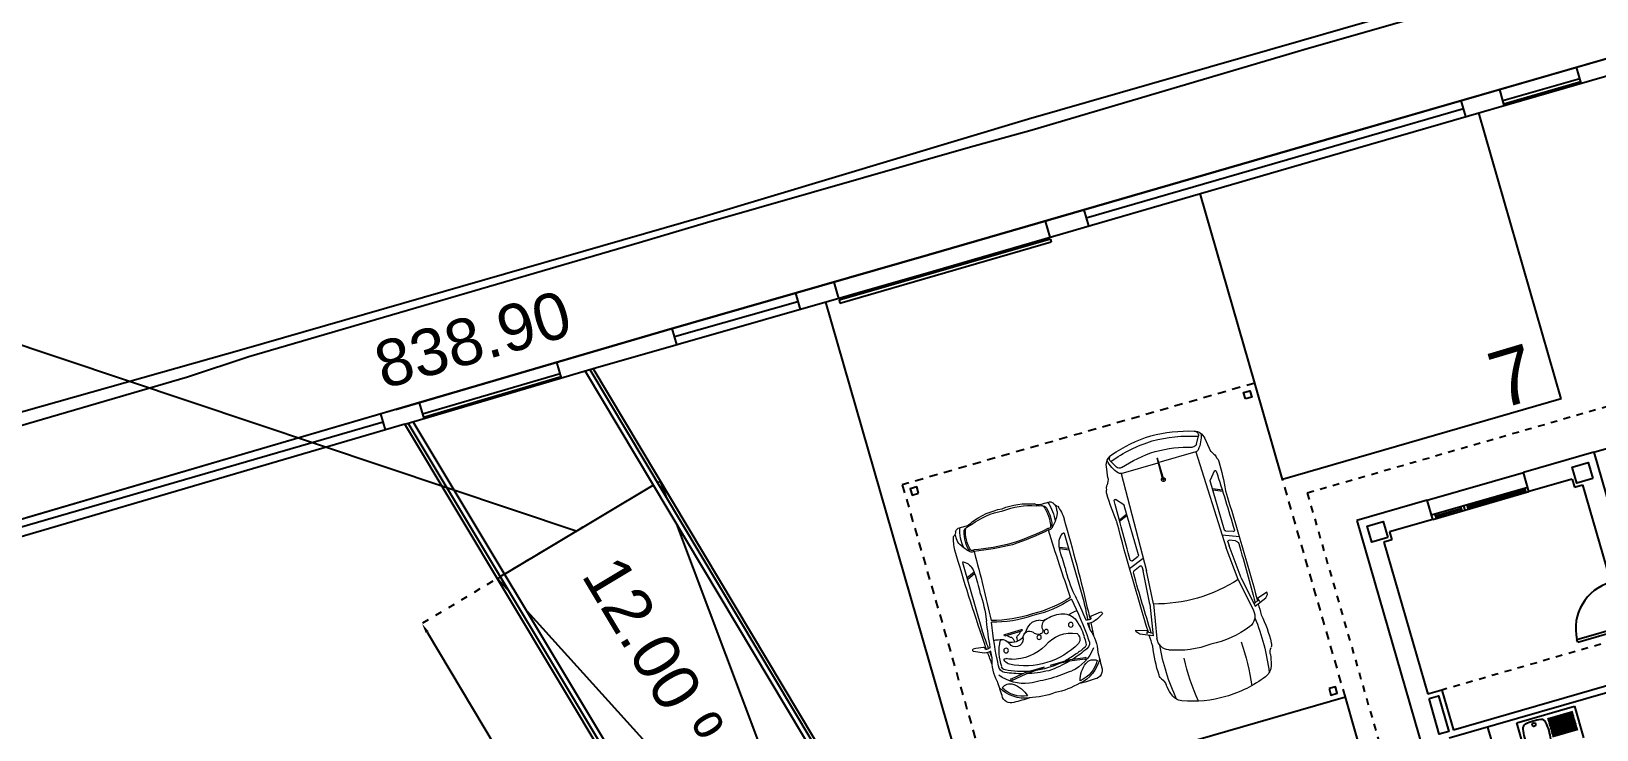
# Model space of a CAD drawing. Header units: millimetres. Extents: x 441061 to 442903, y 4515148 to 4515613.
# Drawn here: x 442126.85 to 442150.32, y 4515582.71 to 4515593.18 of the extents above; entities that cross this region are included whole.
import ezdxf
from ezdxf.enums import TextEntityAlignment as Align

# ---------------------------------------------------------------- set-up
doc = ezdxf.new("R2010")
doc.units = ezdxf.units.MM
for name, pattern in [('CONTINUA', [0]), ('PUNTOS2', [0.125, 0, -0.125]), ('RAYITAS', [0.375, 0.25, -0.125])]:
    doc.linetypes.add(name, pattern=pattern)
for name, color, linetype in [('01_cotas', 254, 'Continuous'), ('01_mono BAJA', 2, 'Continuous'), ('01_niveles', 2, 'Continuous'), ('01_piscinas', 254, 'Continuous'), ('01_proyección', 4, 'RAYITAS')]:
    doc.layers.add(name, color=color, linetype=linetype)
doc.layers.add('01_muebles_B', color=254, linetype='Continuous', lineweight=5)
doc.styles.add('Estilo1', font='swissel.ttf')
doc.styles.add('ROMANS', font='romans')
doc.dimstyles.new('DECIMAL-50', dxfattribs={"dimtxt": 0.08, "dimasz": 0.15, "dimexe": 0.09, "dimexo": 0, "dimgap": 0.09, "dimtad": 0, "dimzin": 0, "dimdsep": 46, "dimtxsty": 'ROMANS', "dimcen": 0.09, "dimclrt": 6, "dimadec": 0, "dimazin": 0, "dimtfac": 1.38, "dimtix": 1, "dimtofl": 0, "dimtmove": 2, "dimatfit": 3, "dimldrblk": 'OBLIQUE', "dimfxl": 1, "dimtolj": 1, "dimtzin": 0, "dimarcsym": 0})

# ---------------------------------------------------------------- blocks, each defined once
blk = doc.blocks.new('A$C6A825EFA')
at = {"layer": '01_mono BAJA', "color": 254}
for p, q in [((1.1, 12.5, 0), (0, 12.5, 0)), ((0, 12.5, 0), (0, 7.855, 0)), ((1.1, 12.2, 0), (1.1, 12.5, 0)), ((1.1, 12.5, 0), (2.6, 12.5, 0)), ((3.7, 12.5, 0), (2.6, 12.5, 0)), ((2.6, 12.2, 0), (2.6, 12.5, 0)), ((3.7, 12.5, 0), (3.7, 11.4, 0)), ((3.7, 12.5, 0), (5.2, 12.5, 0)), ((1.1, 12.27, 0), (2.6, 12.27, 0)), ((1.15, 12.27, 0), (1.15, 12.2, 0)), ((1.15, 12.242, 0), (1.55, 12.242, 0)), ((1.15, 12.228, 0), (1.55, 12.228, 0)), ((1.55, 12.27, 0), (1.55, 12.2, 0)), ((1.6, 12.27, 0), (1.6, 12.2, 0)), ((1.65, 12.27, 0), (1.65, 12.2, 0)), ((1.65, 12.242, 0), (2.55, 12.242, 0)), ((1.65, 12.228, 0), (2.55, 12.228, 0)), ((2.55, 12.27, 0), (2.55, 12.2, 0)), ((0.3, 12.075, 0), (0.3, 9.705, 0)), ((0.425, 12.075), (0.3, 12.075)), ((1.1, 12.2, 0), (0.425, 12.2, 0)), ((0.425, 12.2), (0.425, 12.075)), ((1.1, 12.2, 0), (2.6, 12.2, 0)), ((3.275, 12.2, 0), (2.6, 12.2, 0)), ((3.275, 12.2), (3.275, 12.075)), ((3.275, 12.075), (3.4, 12.075)), ((3.4, 12.075, 0), (3.4, 10.606, 0)), ((2.676, 9.831, 0), (2.676, 9.872, 0)), ((2.676, 9.872, 0), (3.4, 9.872, 0)), ((0.52, 9.705, 0), (0.3, 9.705, 0)), ((0.52, 9.705, 0), (0.52, 9.08, 0)), ((2.676, 9.831, 0), (3.5, 9.831, 0)), ((3.4, 8.98, 0), (0.425, 8.98, 0)), ((3.4, 9.08, 0), (0.52, 9.08, 0)), ((1.025, 8.98, 0), (1.025, 8.38, 0)), ((1.462, 8.43, 0), (1.462, 8.92, 0)), ((1.462, 8.92, 0), (2.362, 8.92, 0)), ((2.362, 8.92, 0), (2.362, 8.43, 0)), ((1.921, 8.85, 0), (2.317, 8.85, 0)), ((1.921, 8.825, 0), (2.317, 8.825, 0)), ((1.921, 8.8, 0), (2.317, 8.8, 0)), ((1.921, 8.775, 0), (2.317, 8.775, 0)), ((1.921, 8.75, 0), (2.317, 8.75, 0)), ((1.921, 8.725, 0), (2.317, 8.725, 0)), ((1.921, 8.7, 0), (2.317, 8.7, 0)), ((1.921, 8.675, 0), (2.317, 8.675, 0)), ((1.921, 8.65, 0), (2.317, 8.65, 0)), ((1.921, 8.625, 0), (2.317, 8.625, 0)), ((1.921, 8.6, 0), (2.317, 8.6, 0)), ((1.921, 8.575, 0), (2.317, 8.575, 0))]:
    blk.add_line(p, q, dxfattribs=at)
for points in [[(0.375, 12.125), (0.125, 12.125), (0.125, 12.375), (0.375, 12.375), (0.375, 12.125)], [(3.575, 12.125), (3.325, 12.125), (3.325, 12.375), (3.575, 12.375), (3.575, 12.125)]]:
    blk.add_lwpolyline(points, close=True, dxfattribs=at)
at = {"layer": '01_mono BAJA', "color": 254, "elevation": 0}
blk.add_lwpolyline([(0.3, 9.635), (0.45, 9.635), (0.45, 9.08), (0.3, 9.08)], close=True, dxfattribs=at)
at = {"layer": '01_mono BAJA', "color": 254}
blk.add_circle((1.704, 8.825, 0), 0.0275, dxfattribs=at)
for centre, radius, start, end in [((3.4, 9.831, 0), 0.725, 90, 176.7242), ((2.262, 8.675, 0), 0.75, 169.8852, 190.1148), ((1.598, 8.794, 0), 0.075, 99.0787, 169.8852), ((1.704, 8.127, 0), 0.75, 80.9213, 99.0787), ((1.811, 8.794, 0), 0.075, 10.1148, 80.9213), ((1.146, 8.675, 0), 0.75, 349.8852, 10.1148)]:
    blk.add_arc(centre, radius, start, end, dxfattribs=at)
at = {"layer": '01_proyección', "color": 120, "ltscale": 0.25}
blk.add_line((3.4, 9.705, 0), (0.52, 9.705, 0), dxfattribs=at)
at = {"layer": '01_proyección', "color": 120, "ltscale": 0.25, "elevation": 0}
blk.add_lwpolyline([(15.7, 7.405), (16.3, 7.405), (16.3, 13.1), (-0.6, 13.1), (-0.6, 7.405), (0, 7.405)], dxfattribs=at)
blk = doc.blocks.new('A$C0D711DC8')
at = {"layer": '01_muebles_B', "color": 254}
for p, q in [((10.733, 9.894), (9.764, 9.894)), ((10.493, 9.894), (10.545, 9.776)), ((10.515, 9.894), (10.567, 9.778)), ((9.004, 9.693), (9.038, 9.48)), ((9.056, 9.495), (9.026, 9.699)), ((9.038, 9.48), (9.054, 9.218)), ((9.056, 9.218), (9.056, 9.495)), ((9.054, 9.218), (9.056, 9.218)), ((9.038, 8.865), (9.054, 9.127)), ((9.054, 9.127), (9.056, 9.127)), ((9.056, 9.127), (9.056, 8.851)), ((9.614, 8.734), (9.614, 8.97)), ((9.634, 8.734), (9.634, 8.97)), ((9.004, 8.652), (9.038, 8.865)), ((9.056, 8.851), (9.026, 8.647)), ((9.546, 8.827), (9.494, 8.834)), ((9.546, 8.878), (9.495, 8.871)), ((10.493, 8.452), (10.545, 8.569)), ((10.515, 8.452), (10.567, 8.567)), ((10.733, 8.452), (9.764, 8.452))]:
    blk.add_line(p, q, dxfattribs=at)
for centre, radius in [((9.014, 9.701), 0.0121), ((9.51, 9.635), 0.0319), ((9.466, 9.173), 0.0297), ((9.514, 9.288), 0.0297), ((9.014, 8.645), 0.0121), ((9.417, 8.691), 0.0319)]:
    blk.add_circle(centre, radius, dxfattribs=at)
for centre, radius, start, end in [((10.167, 9.714), 0.738, 149.7434, 158.9846), ((9.544, 10.069), 0.023, 23.336, 131.4157), ((8.51, 10.147), 1.058, 348.7131, 356.2571), ((8.829, 9.758), 0.121, 83.4929, 184.381), ((9.185, 9.462), 0.48, 118.4979, 171.6974), ((9.142, 9.497), 0.403, 119.7279, 173.0139), ((9.122, 5.315), 4.571, 90.9016, 93.5003), ((9.503, 9.367), 0.611, 128.6532, 169.9617), ((8.847, 9.764), 0.126, 322.6544, 41.1658), ((9.178, 9.352), 0.549, 69.8978, 103.4423), ((9.94, 2.874), 7.047, 93.9115, 95.3212), ((8.751, 3.271), 6.625, 83.7996, 84.6711), ((10.975, -10.424), 20.353, 94.2603, 94.5093), ((9.619, 9.904), 0.16, 152.3452, 197.1649), ((9.518, 9.909), 0.0131, 69.95, 178.3297), ((9.777, 9.927), 0.273, 183.7214, 196.1025), ((9.94, 2.874), 7.047, 92.7044, 93.5361), ((10.975, -10.424), 20.353, 93.4112, 94.1277), ((8.751, 3.271), 6.625, 80.1778, 83.3742), ((9.525, 9.945), 0.0232, 265.4824, 347.7447), ((10.995, -17.873), 27.82, 90.1403, 92.8584), ((10.573, 9.974), 0.192, 294.6989, 323.0283), ((10.691, 9.894), 0.0501, 315.174, 347.3096), ((10.732, 9.885), 0.00831, 343.0311, 79.2932), ((11.29, 9.332), 0.611, 121.0895, 136.7388), ((11.01, 9.2), 0.627, 72.4585, 97.9913), ((10.906, 9.364), 0.584, 69.532, 87.9675), ((11.059, 9.742), 0.141, 86.8457, 126.696), ((11.101, 8.862), 1.022, 88.2888, 91.9327), ((11.185, 9.948), 0.0842, 206.7402, 257.6517), ((11.135, 9.81), 0.0644, 351.2386, 60.1485), ((10.942, 9.629), 2.236, 176.9311, 182.7066), ((8.653, 9.896), 0.361, 284.3027, 324.7225), ((10.509, 9.106), 1.518, 154.798, 163.8884), ((9.975, 9.34), 0.903, 155.1761, 164.735), ((10.144, 9.165), 1.038, 151.121, 207.6483), ((9.226, 9.718), 0.0964, 77.7254, 158.9302), ((9.211, 9.707), 0.057, 88.7397, 167.4182), ((9.265, 9.038), 0.727, 86.5634, 94.2004), ((9.314, 9.595), 0.107, 57.3841, 137.6524), ((8.819, 3.701), 6.126, 80.3818, 85.9978), ((9.306, 9.064), 0.701, 67.8757, 89.7559), ((8.958, 9.487), 0.459, 324.9496, 25.463), ((9.473, 9.516), 0.219, 7.735, 63.719), ((9.165, 9.803), 0.511, 341.8582, 355.871), ((11.471, 9.253), 1.7, 163.325, 182.6992), ((11.496, 9.248), 1.7, 163.325, 182.5468), ((12.246, 53.159), 43.488, 266.8642, 267.4858), ((10.175, 11.66), 1.884, 261.0449, 273.0528), ((10.459, 15.409), 5.634, 268.1287, 270.8789), ((12.021, 70.959), 61.269, 268.42618, 268.89057), ((10.529, 10.11), 0.334, 272.7892, 291.8342), ((14.417, 9.048), 3.64, 169.6671, 178.0415), ((14.417, 9.048), 3.62, 169.6671, 178.0415), ((10.894, 9.715), 0.0607, 143.7564, 193.2967), ((10.991, 9.25), 0.526, 73.7001, 105.481), ((10.903, 9.711), 0.0495, 146.1855, 196.1005), ((10.991, 9.25), 0.505, 69.1925, 104.8598), ((11.113, 9.698), 0.062, 14.8998, 65.8723), ((11.473, 9.762), 0.303, 189.085, 205.7225), ((10.241, 9.772), 0.959, 355.5054, 1.6982), ((11.352, 9.713), 0.156, 186.0058, 219.1392), ((10.256, 9.278), 1.007, 354.015, 20.5105), ((10.287, 9.262), 1.007, 354.9224, 20.5105), ((9.808, 9.261), 1.13, 166.1566, 184.4621), ((17.649, 8.764), 8.777, 175.3636, 177.3327), ((10.509, 9.106), 1.518, 165.717, 177.48), ((10.25, 9.166), 1.218, 160.2257, 168.6391), ((9.185, 9.47), 0.511, 343.3936, 8.525), ((10.25, 9.166), 1.218, 171.2453, 188.5682), ((9.904, 8.914), 0.65, 151.4841, 196.6746), ((9.552, 9.202), 0.047, 86.7847, 183.1724), ((9.6, 9.197), 0.0954, 178.5946, 241.3055), ((9.566, 9.362), 0.114, 263.9035, 340.5155), ((9.771, 9.295), 0.101, 164.9008, 216.3288), ((9.538, 9.188), 0.158, 330.3363, 17.3801), ((9.808, 9.085), 1.13, 175.5379, 193.8434), ((17.649, 9.581), 8.777, 182.6673, 184.6364), ((10.509, 9.239), 1.518, 182.52, 194.283), ((9.686, 8.849), 0.193, 142.3155, 213.2169), ((9.492, 9.055), 0.098, 279.5997, 343.5492), ((9.498, 9.044), 0.0889, 349.0142, 50.9794), ((9.424, 9.265), 0.296, 301.9645, 328.2937), ((9.624, 8.97), 0.0104, 0, 180), ((11.471, 9.093), 1.7, 177.3008, 196.675), ((11.496, 9.097), 1.7, 177.4532, 196.675), ((14.417, 9.297), 3.64, 181.9585, 190.3329), ((14.417, 9.297), 3.62, 181.9585, 190.3329), ((10.256, 9.068), 1.007, 339.4895, 5.985), ((10.287, 9.084), 1.007, 339.4895, 5.0776), ((10.942, 8.716), 2.236, 177.2934, 183.0689), ((9.185, 8.884), 0.48, 188.3026, 241.5021), ((9.142, 8.849), 0.403, 186.9861, 240.2721), ((8.653, 8.449), 0.361, 35.2775, 75.6973), ((9.503, 8.978), 0.611, 190.0383, 231.3468), ((10.509, 9.239), 1.518, 196.1116, 205.202), ((10.25, 9.166), 1.218, 191.3609, 207.4845), ((9.528, 8.859), 0.101, 101.4545, 181.9236), ((9.525, 8.854), 0.0985, 178.6673, 249.1293), ((9.426, 8.595), 0.178, 39.093, 68.893), ((9.543, 8.902), 0.0241, 275.7304, 333.0283), ((9.543, 8.803), 0.0241, 26.9717, 84.2696), ((9.665, 8.855), 0.106, 119.0162, 160.5033), ((9.665, 8.849), 0.106, 199.4967, 240.9838), ((8.829, 8.587), 0.121, 175.619, 276.5071), ((8.847, 8.581), 0.126, 318.8342, 37.3456), ((9.226, 8.628), 0.0964, 201.0698, 282.2746), ((9.215, 8.619), 0.0486, 198.7488, 279.3616), ((9.25, 9.243), 0.672, 267.6901, 298.2478), ((9.346, 8.77), 0.149, 215.4424, 244.8998), ((8.819, 14.644), 6.126, 274.0022, 279.6182), ((9.507, 8.785), 0.232, 194.2372, 212.2618), ((9.299, 8.649), 0.0212, 220.8304, 310.3789), ((9.285, 8.645), 0.0299, 337.3586, 32.1758), ((8.751, 15.074), 6.625, 276.6258, 279.8222), ((9.532, 8.677), 0.0451, 325.113, 43.0643), ((9.161, 8.546), 0.436, 2.9924, 17.9381), ((9.624, 8.734), 0.0104, 180, 0), ((12.246, -34.814), 43.488, 92.5142, 93.1358), ((10.175, 6.685), 1.884, 86.9472, 98.9551), ((10.459, 2.936), 5.634, 89.1211, 91.8713), ((12.021, -52.613), 61.269, 91.10943, 91.57382), ((10.529, 8.236), 0.334, 68.1658, 87.2108), ((10.573, 8.372), 0.192, 36.9717, 65.3011), ((10.894, 8.63), 0.0607, 166.7033, 216.2436), ((11.29, 9.013), 0.611, 223.2612, 238.9105), ((10.991, 9.095), 0.526, 254.519, 286.2999), ((10.903, 8.634), 0.0495, 163.8995, 213.8145), ((10.991, 9.095), 0.505, 255.1402, 290.8075), ((11.01, 9.145), 0.627, 262.0087, 287.5415), ((11.113, 8.647), 0.062, 294.1277, 345.1002), ((11.135, 8.535), 0.0644, 299.8515, 8.7614), ((11.473, 8.583), 0.303, 154.2775, 170.915), ((11.352, 8.632), 0.156, 140.8608, 173.9942), ((10.241, 8.573), 0.959, 358.3018, 4.4946), ((9.122, 13.031), 4.571, 266.4997, 269.0984), ((9.178, 8.993), 0.549, 256.5577, 290.1022), ((9.94, 15.472), 7.047, 264.6788, 266.0885), ((8.751, 15.074), 6.625, 275.3289, 276.2004), ((10.975, 28.769), 20.353, 265.4907, 265.7397), ((9.619, 8.441), 0.16, 162.8351, 207.6548), ((10.167, 8.631), 0.738, 201.0154, 210.2566), ((9.777, 8.418), 0.273, 163.8975, 176.2786), ((9.518, 8.436), 0.0131, 181.6703, 290.05), ((9.94, 15.472), 7.047, 266.4639, 267.2956), ((10.975, 28.769), 20.353, 265.8723, 266.5888), ((9.525, 8.401), 0.0232, 12.2553, 94.5176), ((8.51, 8.199), 1.058, 3.7429, 11.2869), ((10.995, 36.219), 27.82, 267.1416, 269.8597), ((10.691, 8.451), 0.0501, 12.6904, 44.826), ((10.732, 8.46), 0.00831, 280.7068, 16.9689), ((10.906, 8.982), 0.584, 272.0325, 290.468), ((11.059, 8.603), 0.141, 233.304, 273.1543), ((11.101, 9.484), 1.022, 268.0673, 271.7112), ((11.185, 8.397), 0.0842, 102.3483, 153.2598), ((9.544, 8.277), 0.023, 228.5843, 336.664)]:
    blk.add_arc(centre, radius, start, end, dxfattribs=at)
blk = doc.blocks.new('A$C392252A0')
at = {"layer": '01_muebles_B', "color": 254}
for p, q in [((10.715, 8.129), (10.705, 8.127)), ((10.705, 8.127), (10.752, 7.979)), ((10.738, 8.124), (10.715, 8.129)), ((10.775, 8.091), (10.738, 8.124)), ((8.605, 7.917), (8.455, 7.893)), ((9.019, 7.811), (8.92, 7.9)), ((9.201, 7.926), (9.149, 7.807)), ((9.219, 7.928), (9.166, 7.807)), ((9.784, 7.911), (9.748, 7.818)), ((9.876, 7.976), (9.791, 7.758)), ((9.913, 7.908), (9.882, 7.828)), ((10.418, 7.844), (10.846, 7.92)), ((10.752, 7.979), (10.798, 7.995)), ((10.773, 7.987), (10.809, 7.914)), ((10.846, 7.92), (10.775, 8.091)), ((8.499, 7.763), (8.397, 7.82)), ((8.599, 7.726), (9.971, 7.763)), ((8.599, 7.725), (8.599, 7.201)), ((9.731, 7.807), (9.031, 7.807)), ((9.898, 7.807), (9.958, 7.808)), ((10.418, 7.844), (9.958, 7.808)), ((10.43, 7.798), (9.971, 7.763)), ((10.43, 7.798), (10.894, 7.881)), ((8.839, 7.203), (8.537, 7.2)), ((8.537, 7.2), (8.537, 7.193)), ((8.839, 7.19), (8.537, 7.193)), ((8.599, 6.669), (8.599, 7.193)), ((8.499, 6.631), (8.397, 6.573)), ((8.599, 6.668), (9.971, 6.631)), ((9.876, 6.418), (9.791, 6.636)), ((10.43, 6.596), (9.971, 6.631)), ((8.605, 6.476), (8.455, 6.5)), ((9.019, 6.582), (8.92, 6.494)), ((9.731, 6.587), (9.031, 6.587)), ((9.201, 6.468), (9.149, 6.587)), ((9.219, 6.466), (9.166, 6.587)), ((9.784, 6.482), (9.748, 6.576)), ((9.913, 6.486), (9.882, 6.565)), ((9.898, 6.587), (9.958, 6.585)), ((10.418, 6.55), (9.958, 6.585)), ((10.418, 6.55), (10.846, 6.473)), ((10.43, 6.596), (10.894, 6.512)), ((10.705, 6.267), (10.752, 6.414)), ((10.752, 6.414), (10.798, 6.398)), ((10.773, 6.407), (10.809, 6.48)), ((10.846, 6.473), (10.775, 6.303)), ((10.715, 6.265), (10.705, 6.267)), ((10.738, 6.27), (10.715, 6.265)), ((10.775, 6.303), (10.738, 6.27))]:
    blk.add_line(p, q, dxfattribs=at)
for centre, radius, start, end in [((8.586, 8.093), 0.177, 275.9895, 308.6871), ((8.751, 7.888), 0.086, 87.4739, 128.6871), ((8.808, 7.907), 0.086, 87.4739, 128.6871), ((8.809, 4.809), 3.183, 82.5975, 89.9397), ((8.929, 7.908), 0.0124, 91.7937, 220.4777), ((10.022, -29.576), 37.513, 90.3882, 91.6701), ((10.099, -28.508), 36.485, 88.9288, 91.3819), ((9.768, 7.918), 0.0177, 338.7209, 90.3882), ((9.963, 7.889), 0.0531, 90.2143, 158.7209), ((10.099, -28.508), 36.45, 88.8997, 90.2143), ((10.099, -28.508), 36.485, 88.6181, 88.8592), ((11.3, 6.178), 1.816, 87.2886, 100.1742), ((11.389, 7.907), 0.086, 51.3129, 92.5261), ((11.554, 8.112), 0.177, 231.3129, 264.0105), ((11.467, 7.285), 0.654, 72.0531, 84.0105), ((11.619, 7.711), 0.203, 22.7994, 75.9629), ((10.216, 7.155), 1.997, 161.6598, 178.7983), ((10.242, 7.158), 1.952, 160.298, 178.865), ((8.474, 7.733), 0.162, 96.7804, 161.7197), ((8.375, 7.769), 0.0561, 66.6468, 164.8738), ((8.295, 7.436), 0.435, 49.0196, 78.8841), ((10.276, 7.152), 1.836, 162.6109, 178.6018), ((8.473, 7.717), 0.0531, 342.7058, 60.706), ((8.545, 7.725), 0.0531, 0, 49.0196), ((9.031, 7.824), 0.0177, 228.3547, 270), ((9.731, 7.824), 0.0177, 270, 338.7209), ((9.897, 7.823), 0.0159, 158.7209, 271.5074), ((8.43, 7.197), 2.089, 0, 16.7318), ((10.925, 7.707), 0.177, 21.0532, 100.1701), ((11.313, 4.914), 2.974, 81.2806, 96.1737), ((9.874, 7.302), 1.304, 355.3559, 21.0532), ((10.262, 7.197), 1.654, 0, 21.006), ((11.437, 4.633), 2.974, 81.5863, 93.456), ((10.216, 7.239), 1.997, 181.2017, 198.3402), ((10.242, 7.236), 1.952, 181.135, 199.702), ((10.276, 7.242), 1.836, 181.3982, 197.3891), ((8.839, 7.197), 0.0267, 193.7603, 166.2397), ((8.839, 7.197), 0.00662, 270, 90), ((8.43, 7.197), 2.089, 343.2682, 0), ((9.874, 7.091), 1.304, 338.9468, 4.6441), ((10.262, 7.197), 1.654, 338.994, 0), ((8.295, 6.957), 0.435, 281.1159, 310.9804), ((8.473, 6.677), 0.0531, 299.294, 17.2942), ((8.545, 6.669), 0.0531, 310.9804, 0), ((10.925, 6.686), 0.177, 259.8299, 338.9468), ((11.437, 9.761), 2.974, 266.544, 278.4137), ((8.474, 6.661), 0.162, 198.2803, 263.2196), ((8.375, 6.625), 0.0561, 195.1262, 293.3532), ((8.586, 6.3), 0.177, 51.3129, 84.0105), ((8.751, 6.506), 0.086, 231.3129, 272.5261), ((8.808, 6.487), 0.086, 231.3129, 272.5261), ((8.809, 9.584), 3.183, 270.0603, 277.4025), ((8.929, 6.486), 0.0124, 139.5223, 268.2063), ((10.022, 43.97), 37.513, 268.3299, 269.6118), ((9.031, 6.569), 0.0177, 90, 131.6453), ((10.099, 42.902), 36.485, 268.6181, 271.0712), ((9.731, 6.569), 0.0177, 21.2791, 90), ((9.768, 6.476), 0.0177, 269.6118, 21.2791), ((9.897, 6.571), 0.0159, 88.4926, 201.2791), ((9.963, 6.505), 0.0531, 201.2791, 269.7857), ((10.099, 42.902), 36.45, 269.7857, 271.1003), ((10.099, 42.902), 36.485, 271.1408, 271.3819), ((11.3, 8.215), 1.816, 259.8258, 272.7114), ((11.313, 9.479), 2.974, 263.8263, 278.7194), ((11.389, 6.487), 0.086, 267.4739, 308.6871), ((11.554, 6.282), 0.177, 95.9895, 128.6871), ((11.467, 7.108), 0.654, 275.9895, 287.9469), ((11.619, 6.682), 0.203, 284.0371, 337.2006)]:
    blk.add_arc(centre, radius, start, end, dxfattribs=at)
blk = doc.blocks.new('*D768')
at = {"layer": '01_cotas', "color": 0, "linetype": 'PUNTOS2', "lineweight": -2, "transparency": 16777216}
for p, q in [((442135.116, 4515585.748), (442132.627, 4515584.259)), ((442138.966, 4515579.311), (442136.476, 4515577.822))]:
    blk.add_line(p, q, dxfattribs=at)
at = {"layer": '01_cotas', "color": 0, "lineweight": -2, "transparency": 16777216}
for p, q in [((442132.781, 4515584.176), (442134.314, 4515581.613)), ((442136.477, 4515577.997), (442134.944, 4515580.56))]:
    blk.add_line(p, q, dxfattribs=at)
at = {"layer": '01_cotas', "color": 0, "transparency": 16777216}
for points in [[(442132.803, 4515584.189), (442132.76, 4515584.164), (442132.704, 4515584.305)], [(442136.498, 4515578.01), (442136.455, 4515577.984), (442136.554, 4515577.868)]]:
    blk.add_solid(points, dxfattribs=at)
at = {"layer": '01_cotas', "color": 7, "transparency": 16777216, "insert": (442134.629, 4515581.087), "char_height": 0.35, "attachment_point": 5, "rotation": 300.8818, "style": 'Estilo1'}
blk.add_mtext('\\A1;7.50', dxfattribs=at)

msp = doc.modelspace()

# ---------------------------------------------------------------- linework, layer by layer
at = {"layer": '01_niveles', "color": 7}
msp.add_line((442125.248, 4515588.966), (442135.03, 4515585.69), dxfattribs=at)
at = {"layer": '01_piscinas'}
for p, q in [((442146.25, 4515591.558), (442152.706, 4515593.421)), ((442146.32, 4515591.317), (442152.655, 4515593.146)), ((442150.085, 4515592.404), (442150.016, 4515592.645)), ((442148.932, 4515592.072), (442148.863, 4515592.312)), ((442148.912, 4515592.144), (442150.064, 4515592.476)), ((442148.925, 4515592.096), (442150.078, 4515592.428)), ((442148.356, 4515591.905), (442148.287, 4515592.145)), ((442142.661, 4515590.386, 74.473), (442148.321, 4515592.025)), ((442149.786, 4515587.672), (442148.548, 4515591.961)), ((442140.297, 4515589.83), (442146.25, 4515591.558)), ((442140.367, 4515589.589), (442146.32, 4515591.317)), ((442145.19, 4515587.91), (442144.37, 4515590.751)), ((442142.626, 4515590.506, 148.947), (442142.696, 4515590.265)), ((442142.05, 4515590.338, 148.947), (442142.12, 4515590.098)), ((442138.957, 4515589.156, 75.689), (442142.127, 4515590.074, 74.473)), ((442138.971, 4515589.108, 75.689), (442142.14, 4515590.026, 74.473)), ((442142.127, 4515590.074, 74.473), (442142.14, 4515590.026, 74.473)), ((442136.334, 4515588.692), (442140.297, 4515589.83)), ((442135.271, 4515588.126), (442140.367, 4515589.589)), ((442138.88, 4515589.422, 151.304), (442138.95, 4515589.178)), ((442136.491, 4515588.607, -9.8), (442138.338, 4515589.134, 71.914)), ((442138.303, 4515589.257, 152.333), (442138.374, 4515589.011)), ((442140.935, 4515581.582), (442138.758, 4515589.123)), ((442138.957, 4515589.156, 75.652), (442138.971, 4515589.108, 75.652)), ((442135.142, 4515588.342), (442136.334, 4515588.692)), ((442136.526, 4515588.487), (442136.455, 4515588.727)), ((442132.314, 4515587.513), (442135.142, 4515588.342)), ((442132.447, 4515587.292), (442135.271, 4515588.126)), ((442134.797, 4515587.986), (442134.728, 4515588.221)), ((442145.766, 4515570.578), (442135.271, 4515588.126)), ((442132.714, 4515587.449), (442134.776, 4515588.055)), ((442132.728, 4515587.401), (442134.791, 4515588.007)), ((442145.607, 4515586.465), (442145.19, 4515587.91)), ((442132.735, 4515587.377), (442132.665, 4515587.616)), ((442149.786, 4515587.672), (442145.607, 4515586.465)), ((442132.314, 4515587.513), (442130.093, 4515586.863)), ((442132.159, 4515587.208), (442132.089, 4515587.447)), ((442123.613, 4515584.859), (442132.124, 4515587.327)), ((442132.447, 4515587.292), (442130.164, 4515586.623)), ((442138.467, 4515577.265), (442132.447, 4515587.292)), ((442130.093, 4515586.863), (442125.137, 4515585.411)), ((442130.164, 4515586.623), (442125.206, 4515585.17)), ((442136.236, 4515586.418), (442136.278, 4515586.442)), ((442133.943, 4515585.046), (442136.172, 4515586.379)), ((442133.835, 4515584.981), (442133.879, 4515585.008)), ((442146.549, 4515583.203), (442140.935, 4515581.582)), ((442148.741, 4515575.608), (442146.549, 4515583.203))]:
    msp.add_line(p, q, dxfattribs=at)
for points in [[(442127.519, 4515549.779), (442122.852, 4515557.544), (442121.848, 4515559.312), (442118.699, 4515564.526), (442117.325, 4515566.784), (442114.692, 4515571.127), (442114.157, 4515572.017, -0.176696), (442112.656, 4515578.284, -0.199121), (442116.102, 4515583.998, -0.099014), (442118.889, 4515585.302), (442121.904, 4515586.126), (442130.038, 4515588.423), (442136.923, 4515590.407), (442141.797, 4515591.87), (442145.888, 4515593.045), (442156.283, 4515596.044), (442159.972, 4515597.09), (442162.652, 4515597.882), (442172.321, 4515600.747), (442179.422, 4515602.823), (442187.741, 4515605.222, -0.017052), (442198.765, 4515608.229, -0.020922)], [(442206.721, 4515608.135, 0.030707), (442196.252, 4515606.098, -0.006248), (442188.083, 4515603.749), (442179.599, 4515601.268), (442167.242, 4515597.617), (442163.249, 4515596.44), (442157.394, 4515594.775), (442146.25, 4515591.558), (442140.297, 4515589.83), (442136.334, 4515588.692), (442130.093, 4515586.863), (442125.137, 4515585.411), (442119.296, 4515583.788, 0.23097), (442114.84, 4515580.152, 0.210232), (442114.631, 4515574.521, 0.027042), (442115.24, 4515573.198), (442116.628, 4515570.904), (442118.501, 4515567.822), (442120.061, 4515565.185), (442124.799, 4515557.259), (442129.034, 4515550.219)], [(442135.149, 4515588.09), (442145.709, 4515570.432), (442145.885, 4515570.482), (442151.851, 4515572.214), (442158.352, 4515574.091), (442162.942, 4515575.416), (442168.852, 4515577.096), (442172.95, 4515578.304), (442173.386, 4515578.433), (442185.28, 4515581.947), (442188.353, 4515582.846), (442188.396, 4515582.859), (442193.575, 4515584.373, 0.005834), (442201.655, 4515586.693, -0.002251), (442202.238, 4515586.838, -0.002318), (442202.839, 4515586.982, -0.000235), (442202.854, 4515586.985, -0.000109), (442202.882, 4515586.992, -0.024812), (442209.399, 4515588.175, -0.026464), (442216.419, 4515588.764, -0.005162), (442217.793, 4515588.792, -0.022761), (442226.109, 4515588.498), (442231.136, 4515588.192), (442247.093, 4515587.22)], [(442135.223, 4515588.112), (442145.744, 4515570.52), (442145.864, 4515570.554), (442151.83, 4515572.286), (442158.331, 4515574.163), (442162.922, 4515575.488), (442168.831, 4515577.168), (442172.928, 4515578.376), (442173.365, 4515578.505), (442185.259, 4515582.019), (442188.332, 4515582.918), (442188.375, 4515582.931), (442193.554, 4515584.445, 0.005835), (442201.635, 4515586.766, -0.002257), (442202.22, 4515586.911, -0.002318), (442202.822, 4515587.055, -0.000234), (442202.837, 4515587.058, -0.000109), (442202.865, 4515587.065, -0.024811), (442209.389, 4515588.25, -0.026464), (442216.416, 4515588.839, -0.005162), (442217.792, 4515588.867, -0.022759), (442226.114, 4515588.573), (442231.141, 4515588.266), (442247.095, 4515587.295)]]:
    msp.add_lwpolyline(points, format="xyb", dxfattribs=at)
for points in [[(442156.341, 4515595.89), (442145.925, 4515592.903), (442141.854, 4515591.701), (442140.893, 4515591.435), (442136.971, 4515590.31), (442135.959, 4515590.014), (442130.108, 4515588.301), (442129.186, 4515587.998), (442125.998, 4515587.068)], [(442167.799, 4515528.511), (442160.282, 4515541.032), (442160.273, 4515541.046), (442153.031, 4515553.109), (442152.993, 4515553.172), (442145.744, 4515565.246), (442145.743, 4515565.246), (442138.512, 4515577.292), (442132.498, 4515587.307)], [(442167.863, 4515528.55), (442160.346, 4515541.07), (442160.337, 4515541.085), (442153.095, 4515553.148), (442153.057, 4515553.211), (442145.769, 4515565.349), (442145.769, 4515565.349), (442138.576, 4515577.33), (442132.573, 4515587.329)], [(442136.374, 4515586.188), (442136.278, 4515586.442)], [(442134.274, 4515584.496), (442138.966, 4515579.311), (442136.523, 4515585.793)], [(442133.835, 4515584.981), (442134.014, 4515584.783)]]:
    msp.add_lwpolyline(points, dxfattribs=at)
for points in [[(442145.05, 4515587.672), (442145.022, 4515587.768), (442145.119, 4515587.796), (442145.146, 4515587.7)], [(442140.15, 4515586.258), (442140.123, 4515586.354), (442140.026, 4515586.326), (442140.054, 4515586.23)], [(442146.304, 4515583.33), (442146.332, 4515583.234), (442146.428, 4515583.261), (442146.4, 4515583.357)]]:
    msp.add_lwpolyline(points, close=True, dxfattribs=at)
at = {"layer": '01_proyección', "color": 120, "linetype": 'RAYITAS', "ltscale": 0.5}
for p, q in [((442145.19, 4515587.91), (442139.905, 4515586.385)), ((442146.549, 4515583.203), (442145.607, 4515586.465)), ((442139.905, 4515586.385), (442141.264, 4515581.677))]:
    msp.add_line(p, q, dxfattribs=at)

# ---------------------------------------------------------------- block references
at = {"layer": '01_mono BAJA', "rotation": 16.10213416119949}
msp.add_blockref('A$C6A825EFA', (442150.188, 4515573.84, 0), dxfattribs=at)
at = {"layer": '01_piscinas', "xscale": -1.1, "yscale": 1.1, "zscale": 1.1}
for name, p, rotation in [('A$C392252A0', (442148.73, 4515598.001), 106.1021342059969), ('A$C0D711DC8', (442135.151, 4515571.297), 286.1021342059968)]:
    msp.add_blockref(name, p, dxfattribs=dict(at, rotation=rotation))

# ---------------------------------------------------------------- texts
at = {"color": 7, "linetype": 'CONTINUA', "style": 'Estilo1'}
msp.add_text('12.00 %%%', height=0.7, rotation=300.9802, dxfattribs=at).set_placement((442136.006, 4515583.493), align=Align.CENTER)
at = {"layer": '01_niveles', "color": 7, "style": 'Estilo1'}
msp.add_text('838.90', height=0.7, rotation=16, dxfattribs=at).set_placement((442133.562, 4515588.23), align=Align.CENTER)
at = {"layer": '01_piscinas', "color": 251, "style": 'Estilo1'}
msp.add_text('7', height=0.849, rotation=16.5965, dxfattribs=at).set_placement((442149.182, 4515587.609), align=Align.CENTER)

# ---------------------------------------------------------------- dimensions: what is measured, and where the dimension line sits
at = {"layer": '01_cotas', "color": 251}
dim = msp.add_aligned_dim(p1=(442138.966, 4515579.311), p2=(442135.116, 4515585.748), distance=2.81, dimstyle='DECIMAL-50', override={"dimtxt": 0.35, "dimtxsty": 'Estilo1', "dimsah": 1, "dimclrt": 7, "dimfxl": 0.09, "dimarcsym": 2}, dxfattribs=at)
dim.commit()
dim.dimension.update_dxf_attribs({"geometry": '*D768', "text_midpoint": (442134.629, 4515581.087)})

doc.saveas('drawing.dxf')
